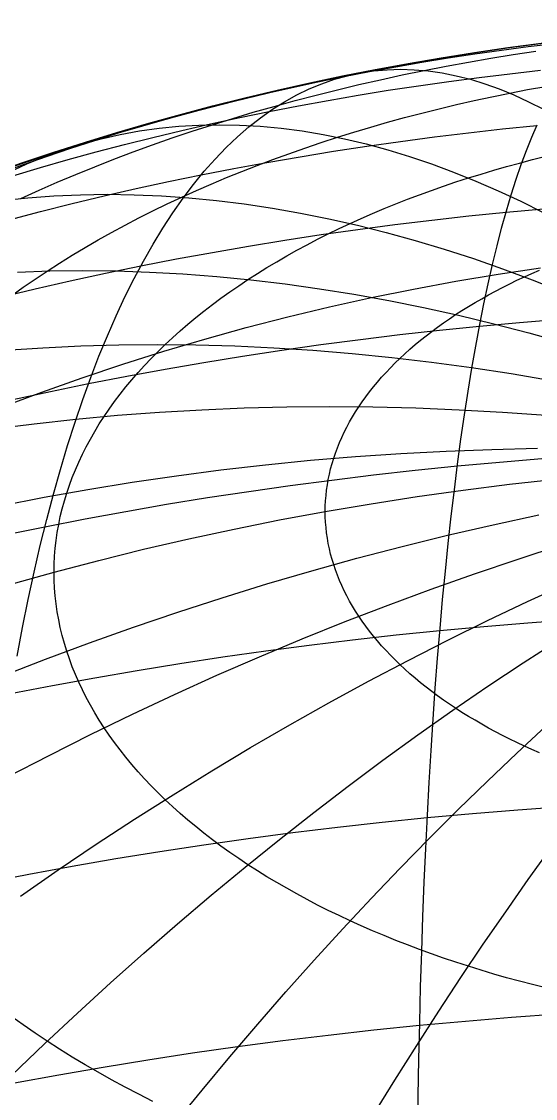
# Model space of a CAD drawing. Header units: millimetres. Extents: x -85 to 85, y -85 to 85.
# Drawn here: x -27.3 to -11.01, y 50.85 to 85 of the extents above; entities that cross this region are included whole.
import ezdxf

# ---------------------------------------------------------------- set-up
doc = ezdxf.new("R2010")
doc.units = ezdxf.units.MM
for name, color, linetype in [('CUT_OUTER', 1, 'Continuous'), ('ENGRAVE', 7, 'Continuous'), ('ENGRAVE_FINE', 8, 'Continuous')]:
    doc.layers.add(name, color=color, linetype=linetype)

msp = doc.modelspace()

# ---------------------------------------------------------------- linework, layer by layer
at = {"layer": 'CUT_OUTER'}
msp.add_circle((0, 0), 85, dxfattribs=at)
at = {"layer": 'ENGRAVE'}
msp.add_lwpolyline([(-27.6733, 80.3691), (-26.2664, 80.8398), (-24.8516, 81.2859), (-23.4292, 81.7072), (-21.9996, 82.1037), (-20.5634, 82.4751), (-19.1208, 82.8215), (-17.6725, 83.1425), (-16.2188, 83.4383), (-14.7601, 83.7087), (-13.2969, 83.9535), (-11.8297, 84.1728), (-10.3589, 84.3664)], dxfattribs=at)
at = {"layer": 'ENGRAVE_FINE'}
for points in [[(-27.9383, 80.2143), (-27.2111, 80.4787), (-26.4757, 80.7362), (-25.7322, 80.9866), (-24.9809, 81.2298), (-24.2219, 81.4657), (-23.4556, 81.6943), (-22.6822, 81.9156), (-21.9018, 82.1294), (-21.1147, 82.3357), (-20.3213, 82.5344), (-19.5216, 82.7255), (-18.716, 82.9088), (-17.9047, 83.0844), (-17.0879, 83.2522), (-16.266, 83.4122), (-15.439, 83.5642), (-14.6074, 83.7083), (-13.7713, 83.8444), (-12.9311, 83.9725), (-12.0868, 84.0924), (-11.2389, 84.2043), (-10.3876, 84.308)], [(-27.3185, 79.3924), (-26.7461, 79.6516), (-26.1656, 79.9054), (-25.5771, 80.1535), (-24.9809, 80.396), (-24.377, 80.6326), (-23.7657, 80.8635), (-23.1472, 81.0885), (-22.5216, 81.3075), (-21.8891, 81.5205), (-21.25, 81.7273), (-20.6044, 81.928), (-19.9525, 82.1225), (-19.2946, 82.3107), (-18.6308, 82.4926), (-17.9613, 82.6681), (-17.2863, 82.8371), (-16.6061, 82.9997), (-15.9208, 83.1556), (-15.2306, 83.305), (-14.5359, 83.4478), (-13.8366, 83.5838), (-13.1332, 83.7132), (-12.4258, 83.8357), (-11.7146, 83.9515), (-10.9998, 84.0604)], [(-27.5741, 80.1108), (-26.7017, 80.3711), (-25.8212, 80.623), (-24.9328, 80.8664), (-24.0369, 81.1012), (-23.1336, 81.3274), (-22.2233, 81.5449), (-21.3062, 81.7537), (-20.3826, 81.9536), (-19.4528, 82.1446), (-18.517, 82.3267), (-17.5757, 82.4998), (-16.629, 82.6638), (-15.6772, 82.8187), (-14.7206, 82.9645), (-13.7596, 83.1011), (-12.7943, 83.2284), (-11.8252, 83.3465), (-10.8525, 83.4552)], [(-27.4409, 64.8803), (-27.2692, 65.7873), (-27.0892, 66.6743), (-26.9009, 67.541), (-26.7044, 68.3871), (-26.4998, 69.2124), (-26.2871, 70.0167), (-26.0664, 70.7995), (-25.8378, 71.5609), (-25.6013, 72.3004), (-25.357, 73.0179), (-25.105, 73.7131), (-24.8453, 74.3859), (-24.5781, 75.0361), (-24.3034, 75.6634), (-24.0212, 76.2676), (-23.7318, 76.8486), (-23.4351, 77.4062), (-23.1313, 77.9402), (-22.8204, 78.4505), (-22.5026, 78.9369), (-22.178, 79.3992), (-21.8465, 79.8374), (-21.5085, 80.2512), (-21.1638, 80.6406), (-20.8128, 81.0054), (-20.4554, 81.3456), (-20.0917, 81.6609), (-19.722, 81.9514), (-19.3462, 82.217), (-18.9645, 82.4574), (-18.5771, 82.6728), (-18.184, 82.863), (-17.7853, 83.028), (-17.3813, 83.1676), (-16.9719, 83.2819), (-16.5574, 83.3709), (-16.1379, 83.4344), (-15.7134, 83.4726), (-15.2841, 83.4853), (-14.8502, 83.4726), (-14.4117, 83.4344), (-13.9689, 83.3709), (-13.5218, 83.2819), (-13.0706, 83.1676), (-12.6154, 83.028), (-12.1564, 82.863), (-11.6937, 82.6728), (-11.2274, 82.4574), (-10.7576, 82.217)], [(-27.6109, 76.31), (-27.2436, 76.5731), (-26.868, 76.8326), (-26.4842, 77.0884), (-26.0923, 77.3406), (-25.6925, 77.5889), (-25.2848, 77.8333), (-24.8695, 78.0739), (-24.4465, 78.3104), (-24.0162, 78.5428), (-23.5785, 78.771), (-23.1336, 78.995), (-22.6817, 79.2147), (-22.2228, 79.4301), (-21.7573, 79.641), (-21.285, 79.8474), (-20.8063, 80.0492), (-20.3213, 80.2464), (-19.83, 80.439), (-19.3328, 80.6268), (-18.8296, 80.8098), (-18.3207, 80.988), (-17.8062, 81.1612), (-17.2863, 81.3295), (-16.7611, 81.4928), (-16.2309, 81.651), (-15.6956, 81.8041), (-15.1556, 81.952), (-14.611, 82.0948), (-14.0619, 82.2323), (-13.5086, 82.3645), (-12.9511, 82.4914), (-12.3897, 82.6129), (-11.8245, 82.729), (-11.2557, 82.8397), (-10.6835, 82.9449)], [(-27.6948, 80.2271), (-27.128, 80.4871), (-26.5529, 80.7225), (-25.9697, 80.9333), (-25.3786, 81.1195), (-24.7798, 81.281), (-24.1734, 81.4177), (-23.5596, 81.5296), (-22.9387, 81.6167), (-22.3108, 81.6789), (-21.6761, 81.7163), (-21.0348, 81.7287), (-20.3871, 81.7163), (-19.7332, 81.6789), (-19.0732, 81.6167), (-18.4075, 81.5296), (-17.7361, 81.4177), (-17.0594, 81.281), (-16.3774, 81.1195), (-15.6905, 80.9333), (-14.9988, 80.7225), (-14.3025, 80.4871), (-13.6019, 80.2271), (-12.8971, 79.9428), (-12.1884, 79.634), (-11.4759, 79.301), (-10.76, 78.9439)], [(-27.6907, 78.7173), (-26.6957, 78.9781), (-25.6925, 79.2294), (-24.6814, 79.4709), (-23.6629, 79.7028), (-22.6371, 79.9248), (-21.6045, 80.137), (-20.5653, 80.3392), (-19.5198, 80.5314), (-18.4683, 80.7136), (-17.4113, 80.8856), (-16.3489, 81.0475), (-15.2816, 81.1992), (-14.2096, 81.3407), (-13.1332, 81.4718), (-12.0529, 81.5926), (-10.9689, 81.703)], [(-14.7389, 49.7338), (-14.7229, 50.9209), (-14.7024, 52.0924), (-14.6774, 53.2481), (-14.6479, 54.3876), (-14.614, 55.5106), (-14.5756, 56.6166), (-14.5328, 57.7053), (-14.4856, 58.7765), (-14.4339, 59.8298), (-14.3778, 60.8649), (-14.3174, 61.8814), (-14.2526, 62.8791), (-14.1835, 63.8576), (-14.11, 64.8167), (-14.0323, 65.756), (-13.9502, 66.6753), (-13.8639, 67.5743), (-13.7734, 68.4527), (-13.6787, 69.3102), (-13.5799, 70.1466), (-13.4769, 70.9617), (-13.3698, 71.7552), (-13.2586, 72.5268), (-13.1434, 73.2763), (-13.0241, 74.0034), (-12.901, 74.7081), (-12.7738, 75.39), (-12.6428, 76.0489), (-12.508, 76.6846), (-12.3693, 77.297), (-12.2268, 77.8859), (-12.0807, 78.451), (-11.9308, 78.9922), (-11.7774, 79.5094), (-11.6203, 80.0024), (-11.4597, 80.4709), (-11.2956, 80.915), (-11.1281, 81.3344), (-10.9571, 81.7291)], [(-10.6835, 54.3549), (-11.1007, 54.4593), (-11.5145, 54.5678), (-11.9247, 54.6802), (-12.3313, 54.7965), (-12.7342, 54.9167), (-13.1332, 55.0408), (-13.5282, 55.1686), (-13.9191, 55.3002), (-14.3057, 55.4356), (-14.688, 55.5746), (-15.0658, 55.7173), (-15.439, 55.8636), (-15.8075, 56.0134), (-16.1712, 56.1668), (-16.53, 56.3236), (-16.8837, 56.4839), (-17.2323, 56.6475), (-17.5757, 56.8144), (-17.9137, 56.9846), (-18.2462, 57.158), (-18.5732, 57.3345), (-18.8945, 57.5142), (-19.2101, 57.6969), (-19.5198, 57.8827), (-19.8235, 58.0713), (-20.1213, 58.2629), (-20.4129, 58.4573), (-20.6982, 58.6544), (-20.9773, 58.8543), (-21.25, 59.0568), (-21.5162, 59.2619), (-21.7759, 59.4695), (-22.0289, 59.6795), (-22.2752, 59.892), (-22.5147, 60.1068), (-22.7474, 60.3238), (-22.9732, 60.5431), (-23.1919, 60.7645), (-23.4036, 60.9879), (-23.6081, 61.2134), (-23.8055, 61.4407), (-23.9956, 61.67), (-24.1784, 61.901), (-24.3538, 62.1337), (-24.5218, 62.3681), (-24.6824, 62.6041), (-24.8354, 62.8415), (-24.9809, 63.0804), (-25.1187, 63.3207), (-25.2489, 63.5622), (-25.3714, 63.805), (-25.4862, 64.0489), (-25.5932, 64.2938), (-25.6925, 64.5397), (-25.7839, 64.7866), (-25.8674, 65.0343), (-25.9431, 65.2828), (-26.0108, 65.5319), (-26.0707, 65.7817), (-26.1226, 66.0319), (-26.1665, 66.2827), (-26.2025, 66.5338), (-26.2304, 66.7853), (-26.2504, 67.0369), (-26.2624, 67.2888), (-26.2664, 67.5407), (-26.2624, 67.7926), (-26.2504, 68.0444), (-26.2304, 68.2961), (-26.2025, 68.5475), (-26.1665, 68.7986), (-26.1226, 69.0494), (-26.0707, 69.2997), (-26.0108, 69.5494), (-25.9431, 69.7986), (-25.8674, 70.047), (-25.7839, 70.2947), (-25.6925, 70.5416), (-25.5932, 70.7875), (-25.4862, 71.0325), (-25.3714, 71.2764), (-25.2489, 71.5191), (-25.1187, 71.7607), (-24.9809, 72.0009), (-24.8354, 72.2398), (-24.6824, 72.4773), (-24.5218, 72.7132), (-24.3538, 72.9476), (-24.1784, 73.1803), (-23.9956, 73.4114), (-23.8055, 73.6406), (-23.6081, 73.868), (-23.4036, 74.0934), (-23.1919, 74.3169), (-22.9732, 74.5382), (-22.7474, 74.7575), (-22.5147, 74.9745), (-22.2752, 75.1893), (-22.0289, 75.4018), (-21.7759, 75.6119), (-21.5162, 75.8195), (-21.25, 76.0246), (-20.9773, 76.2271), (-20.6982, 76.4269), (-20.4129, 76.6241), (-20.1213, 76.8184), (-19.8235, 77.01), (-19.5198, 77.1987), (-19.2101, 77.3844), (-18.8945, 77.5671), (-18.5732, 77.7468), (-18.2462, 77.9234), (-17.9137, 78.0968), (-17.5757, 78.267), (-17.2323, 78.4339), (-16.8837, 78.5975), (-16.53, 78.7577), (-16.1712, 78.9145), (-15.8075, 79.0679), (-15.439, 79.2177), (-15.0658, 79.364), (-14.688, 79.5067), (-14.3057, 79.6457), (-13.9191, 79.7811), (-13.5282, 79.9127), (-13.1332, 80.0406), (-12.7342, 80.1646), (-12.3313, 80.2848), (-11.9247, 80.4011), (-11.5145, 80.5135), (-11.1007, 80.622), (-10.6835, 80.7265)], [(-27.9278, 79.3273), (-27.104, 79.412), (-26.2719, 79.4726), (-25.4318, 79.5089), (-24.584, 79.521), (-23.7287, 79.5089), (-22.8661, 79.4726), (-21.9966, 79.412), (-21.1204, 79.3273), (-20.2378, 79.2184), (-19.349, 79.0854), (-18.4543, 78.9283), (-17.554, 78.7471), (-16.6483, 78.542), (-15.7376, 78.3129), (-14.822, 78.06), (-13.902, 77.7833), (-12.9777, 77.4829), (-12.0495, 77.1589), (-11.1176, 76.8114), (-10.1823, 76.4405)], [(-27.9698, 76.2633), (-26.8692, 76.5263), (-25.7604, 76.7786), (-24.6437, 77.0204), (-23.5195, 77.2513), (-22.3882, 77.4715), (-21.25, 77.6807), (-20.1054, 77.8791), (-18.9546, 78.0664), (-17.7981, 78.2426), (-16.6361, 78.4078), (-15.4691, 78.5617), (-14.2973, 78.7045), (-13.1213, 78.8359), (-11.9412, 78.9561), (-10.7574, 79.065)], [(-27.9348, 72.7727), (-26.6605, 73.2491), (-25.3781, 73.7033), (-24.0879, 74.135), (-22.7904, 74.5441), (-21.486, 74.9305), (-20.175, 75.294), (-18.8578, 75.6347), (-17.535, 75.9523), (-16.2067, 76.2467), (-14.8736, 76.5179), (-13.5359, 76.7659), (-12.1941, 76.9904), (-10.8486, 77.1915)], [(-27.9348, 72.7727), (-26.6605, 73.2491), (-25.3781, 73.7033), (-24.0879, 74.135), (-22.7904, 74.5441), (-21.486, 74.9305), (-20.175, 75.294), (-18.8578, 75.6347), (-17.535, 75.9523), (-16.2067, 76.2467), (-14.8736, 76.5179), (-13.5359, 76.7659), (-12.1941, 76.9904), (-10.8486, 77.1915)], [(-27.4328, 77.0552), (-26.3981, 77.0905), (-25.3552, 77.1022), (-24.3047, 77.0905), (-23.2467, 77.0552), (-22.1817, 76.9965), (-21.1099, 76.9144), (-20.0316, 76.8088), (-18.9473, 76.6798), (-17.8572, 76.5275), (-16.7617, 76.3518), (-15.661, 76.1529), (-14.5556, 75.9308), (-13.4457, 75.6856), (-12.3318, 75.4173), (-11.2141, 75.1261), (-10.093, 74.8119)], [(-10.8803, 61.8121), (-11.1217, 61.9176), (-11.3597, 62.0254), (-11.5942, 62.1355), (-11.8252, 62.2478), (-12.0526, 62.3623), (-12.2763, 62.4789), (-12.4963, 62.5977), (-12.7125, 62.7186), (-12.9248, 62.8416), (-13.1332, 62.9665), (-13.3376, 63.0935), (-13.5379, 63.2223), (-13.7341, 63.3531), (-13.9261, 63.4858), (-14.1139, 63.6202), (-14.2973, 63.7565), (-14.4765, 63.8945), (-14.6512, 64.0342), (-14.8214, 64.1755), (-14.9871, 64.3184), (-15.1483, 64.4629), (-15.3048, 64.609), (-15.4567, 64.7565), (-15.6039, 64.9055), (-15.7463, 65.0558), (-15.8839, 65.2075), (-16.0167, 65.3605), (-16.1446, 65.5147), (-16.2676, 65.6701), (-16.3857, 65.8267), (-16.4987, 65.9844), (-16.6067, 66.1432), (-16.7097, 66.3029), (-16.8075, 66.4637), (-16.9003, 66.6253), (-16.9879, 66.7878), (-17.0703, 66.9511), (-17.1475, 67.1152), (-17.2195, 67.28), (-17.2863, 67.4455), (-17.3478, 67.6116), (-17.404, 67.7783), (-17.4549, 67.9454), (-17.5005, 68.113), (-17.5408, 68.2811), (-17.5757, 68.4495), (-17.6052, 68.6182), (-17.6294, 68.7872), (-17.6483, 68.9563), (-17.6617, 69.1257), (-17.6698, 69.2951), (-17.6725, 69.4646), (-17.6698, 69.6341), (-17.6617, 69.8035), (-17.6483, 69.9728), (-17.6294, 70.142), (-17.6052, 70.311), (-17.5757, 70.4797), (-17.5408, 70.6481), (-17.5005, 70.8161), (-17.4549, 70.9837), (-17.404, 71.1509), (-17.3478, 71.3176), (-17.2863, 71.4837), (-17.2195, 71.6491), (-17.1475, 71.8139), (-17.0703, 71.978), (-16.9879, 72.1414), (-16.9003, 72.3039), (-16.8075, 72.4655), (-16.7097, 72.6262), (-16.6067, 72.786), (-16.4987, 72.9448), (-16.3857, 73.1025), (-16.2676, 73.259), (-16.1446, 73.4145), (-16.0167, 73.5687), (-15.8839, 73.7217), (-15.7463, 73.8734), (-15.6039, 74.0237), (-15.4567, 74.1727), (-15.3048, 74.3202), (-15.1483, 74.4662), (-14.9871, 74.6107), (-14.8214, 74.7537), (-14.6512, 74.895), (-14.4765, 75.0347), (-14.2973, 75.1727), (-14.1139, 75.3089), (-13.9261, 75.4434), (-13.7341, 75.576), (-13.5379, 75.7068), (-13.3376, 75.8357), (-13.1332, 75.9626), (-12.9248, 76.0876), (-12.7125, 76.2105), (-12.4963, 76.3314), (-12.2763, 76.4502), (-12.0526, 76.5669), (-11.8252, 76.6814), (-11.5942, 76.7937), (-11.3597, 76.9038), (-11.1217, 77.0116), (-10.8803, 77.1171)], [(-27.5756, 73.0133), (-26.3802, 73.2721), (-25.1768, 73.5193), (-23.9658, 73.755), (-22.7474, 73.979), (-21.5221, 74.1913), (-20.2903, 74.3918), (-19.0522, 74.5805), (-17.8084, 74.7572), (-16.5591, 74.922), (-15.3048, 75.0748), (-14.0459, 75.2156), (-12.7826, 75.3442), (-11.5155, 75.4608), (-10.2448, 75.5651)], [(-27.8181, 74.5759), (-26.6244, 74.6555), (-25.4226, 74.7124), (-24.2131, 74.7466), (-22.9962, 74.758), (-21.7723, 74.7466), (-20.5417, 74.7124), (-19.3049, 74.6555), (-18.0622, 74.5759), (-16.8141, 74.4735), (-15.5607, 74.3484), (-14.3027, 74.2007), (-13.0403, 74.0304), (-11.7739, 73.8376), (-10.504, 73.6222)], [(-28.2043, 72.0827), (-26.8958, 72.2485), (-25.5791, 72.3923), (-24.2546, 72.5141), (-22.9228, 72.6138), (-21.5839, 72.6913), (-20.2385, 72.7468), (-18.8869, 72.78), (-17.5296, 72.7911), (-16.1669, 72.78), (-14.7993, 72.7468), (-13.4272, 72.6913), (-12.051, 72.6138), (-10.6711, 72.5141)], [(-27.9639, 69.6462), (-26.5827, 69.9162), (-25.1933, 70.1649), (-23.7963, 70.3922), (-22.392, 70.5981), (-20.9809, 70.7825), (-19.5635, 70.9453), (-18.14, 71.0866), (-16.7111, 71.2061), (-15.277, 71.304), (-13.8383, 71.3802), (-12.3954, 71.4346), (-10.9487, 71.4672)], [(-27.8278, 68.721), (-26.5583, 68.9818), (-25.2808, 69.2304), (-23.9956, 69.4667), (-22.7031, 69.6906), (-21.4036, 69.9022), (-20.0977, 70.1012), (-18.7856, 70.2876), (-17.4678, 70.4615), (-16.1446, 70.6227), (-14.8166, 70.7711), (-13.484, 70.9069), (-12.1473, 71.0298), (-10.807, 71.1399)], [(-27.6733, 67.1474), (-26.2664, 67.5407), (-24.8516, 67.9134), (-23.4292, 68.2654), (-21.9996, 68.5966), (-20.5634, 68.907), (-19.1208, 69.1963), (-17.6725, 69.4646), (-16.2188, 69.7117), (-14.7601, 69.9376), (-13.2969, 70.1421), (-11.8297, 70.3253), (-10.3589, 70.4871)], [(-27.9211, 64.2441), (-26.5396, 64.7812), (-25.15, 65.2985), (-23.7528, 65.796), (-22.3483, 66.2734), (-20.937, 66.7306), (-19.5193, 67.1675), (-18.0957, 67.5839), (-16.6666, 67.9797), (-15.2324, 68.3549), (-13.7935, 68.7092), (-12.3505, 69.0426), (-10.9037, 69.3549)], [(-27.7403, 61.0478), (-26.4288, 61.7304), (-25.1094, 62.3941), (-23.7822, 63.0389), (-22.4478, 63.6645), (-21.1066, 64.2707), (-19.7589, 64.8573), (-18.4053, 65.4242), (-17.046, 65.9711), (-15.6815, 66.498), (-14.3123, 67.0046), (-12.9386, 67.4907), (-11.5611, 67.9563), (-10.18, 68.4013)], [(-27.3328, 57.2679), (-26.1357, 58.0979), (-24.9307, 58.9101), (-23.7182, 59.7044), (-22.4983, 60.4805), (-21.2717, 61.2381), (-20.0385, 61.9772), (-18.7993, 62.6973), (-17.5543, 63.3984), (-16.304, 64.0801), (-15.0487, 64.7423), (-13.7889, 65.3848), (-12.5248, 66.0074), (-11.2569, 66.6098), (-9.9856, 67.192)], [(-27.6488, 63.6885), (-26.3189, 63.9473), (-24.9809, 64.1933), (-23.6353, 64.4265), (-22.2825, 64.6467), (-20.9229, 64.8538), (-19.5569, 65.048), (-18.185, 65.229), (-16.8075, 65.3968), (-15.425, 65.5513), (-14.0377, 65.6926), (-12.6461, 65.8206), (-11.2507, 65.9352), (-9.8519, 66.0364)], [(-27.6036, 51.5914), (-26.5702, 52.5836), (-25.5287, 53.5597), (-24.4794, 54.5195), (-23.4226, 55.4627), (-22.3587, 56.389), (-21.288, 57.2981), (-20.2109, 58.1898), (-19.1275, 59.0637), (-18.0383, 59.9197), (-16.9437, 60.7574), (-15.8439, 61.5765), (-14.7392, 62.377), (-13.6301, 63.1584), (-12.5168, 63.9206), (-11.3997, 64.6633), (-10.2791, 65.3864)], [(-22.4486, 50.0442), (-21.5759, 51.1151), (-20.6965, 52.1705), (-19.8109, 53.2099), (-18.9192, 54.2332), (-18.0218, 55.2399), (-17.1188, 56.2298), (-16.2107, 57.2026), (-15.2976, 58.158), (-14.3799, 59.0956), (-13.4578, 60.0153), (-12.5316, 60.9166), (-11.6015, 61.7994), (-10.6679, 62.6634)], [(-28.4364, 57.6974), (-27.0686, 57.9636), (-25.6925, 58.2166), (-24.3085, 58.4564), (-22.9172, 58.6829), (-21.5189, 58.896), (-20.114, 59.0956), (-18.703, 59.2818), (-17.2863, 59.4543), (-15.8643, 59.6133), (-14.4376, 59.7586), (-13.0064, 59.8902), (-11.5712, 60.0081), (-10.1325, 60.1122)], [(-16.1505, 50.3172), (-15.462, 51.4336), (-14.7687, 52.5342), (-14.071, 53.6189), (-13.3689, 54.6872), (-12.6628, 55.7389), (-11.9528, 56.7735), (-11.2392, 57.7909), (-10.5222, 58.7907)], [(-23.1336, 50.7585), (-23.5785, 50.9825), (-24.0162, 51.2108), (-24.4465, 51.4432), (-24.8695, 51.6797), (-25.2848, 51.9202), (-25.6925, 52.1647), (-26.0923, 52.413), (-26.4842, 52.6651), (-26.868, 52.921), (-27.2436, 53.1805), (-27.6109, 53.4435)], [(-27.5217, 51.3448), (-26.1226, 51.6021), (-24.7155, 51.8459), (-23.3008, 52.0761), (-21.8791, 52.2928), (-20.4507, 52.4958), (-19.0161, 52.6851), (-17.5757, 52.8605), (-16.1299, 53.0222), (-14.6792, 53.1699), (-13.2241, 53.3037), (-11.7649, 53.4236), (-10.3021, 53.5294)]]:
    msp.add_lwpolyline(points, dxfattribs=at)

doc.saveas('drawing.dxf')
